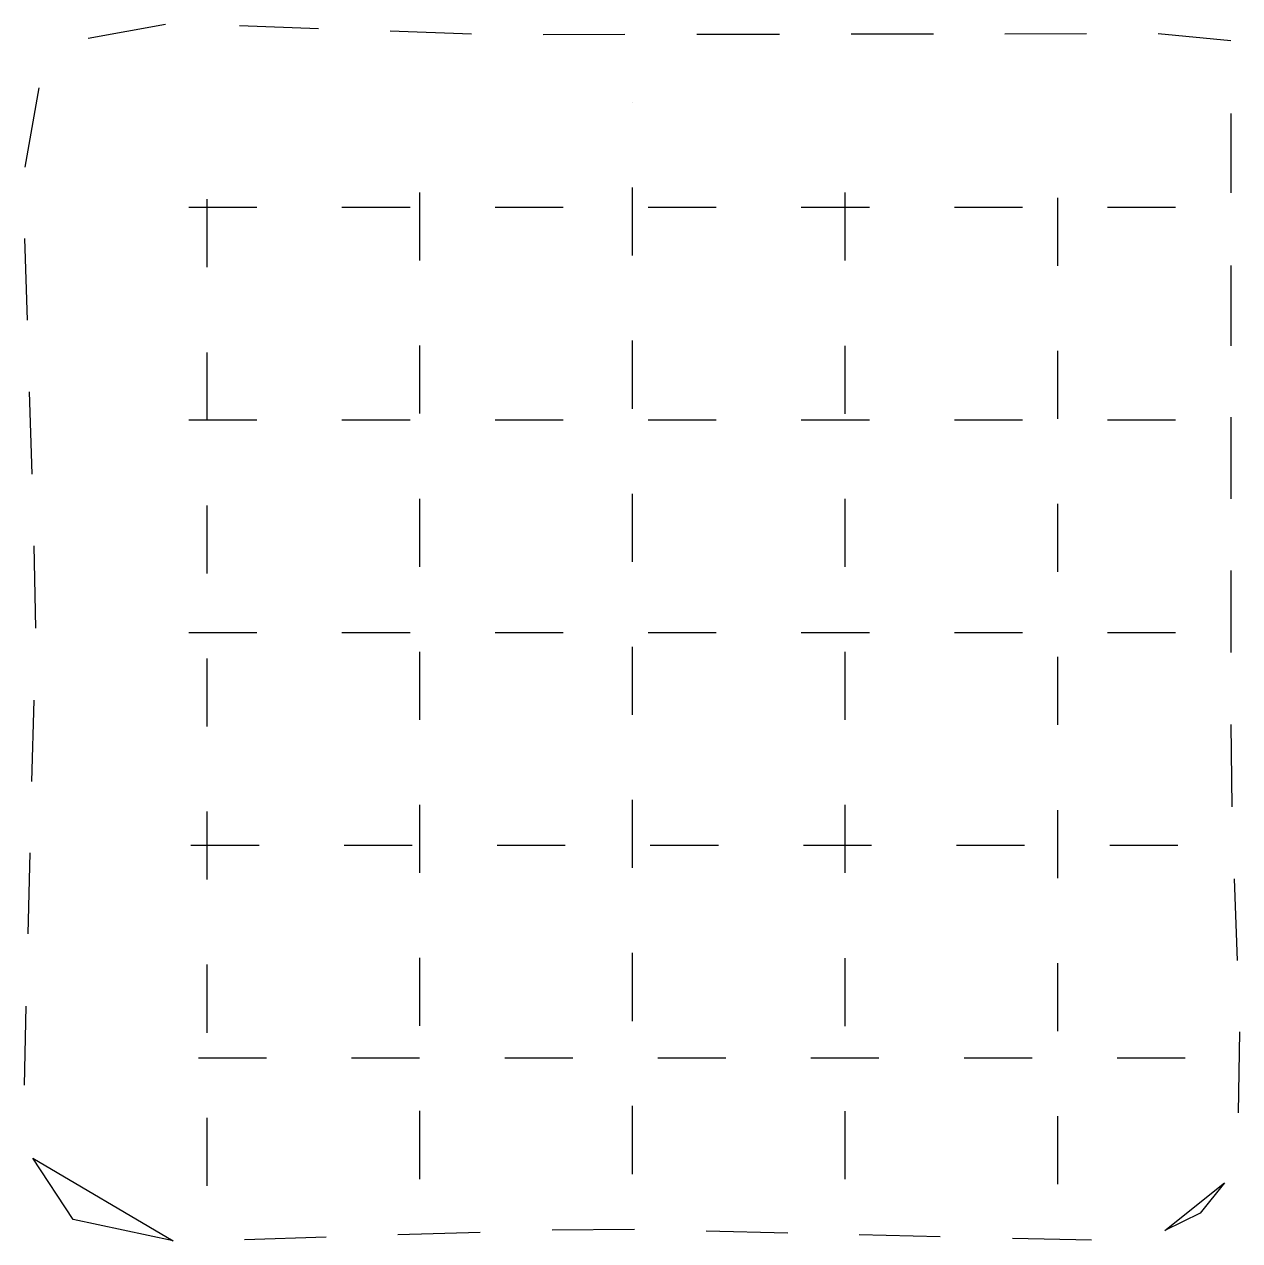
# Model space of a CAD drawing. Extents: x 0.4 to 14.7, y 0.4 to 14.7.
import ezdxf

# ---------------------------------------------------------------- set-up
doc = ezdxf.new("R2010")
doc.units = 0

msp = doc.modelspace()

# ---------------------------------------------------------------- linework, layer by layer
for p, q in [((1.192465, 14.57994), (2.10204, 14.744114)), ((2.971078, 14.728408), (3.900745, 14.696084)), ((4.744193, 14.666758), (5.699801, 14.633533)), ((6.539404, 14.625966), (7.500954, 14.627355)), ((8.347305, 14.628578), (9.317713, 14.62998)), ((10.161184, 14.631198), (11.12829, 14.632595)), ((11.969418, 14.63381), (12.928833, 14.635196)), ((13.768861, 14.636409), (14.62622, 14.552308)), ((0.450302, 13.06561), (0.618175, 13.996551)), ((7.592849, 13.824), (7.592849, 13.825)), ((14.62621, 13.694672), (14.6262, 12.76433)), ((5.092849, 11.966), (5.092849, 12.766)), ((7.592849, 12.025), (7.592849, 12.825)), ((10.092849, 11.965), (10.092849, 12.765)), ((2.376, 12.592238), (3.176, 12.592238)), ((2.376, 12.592238), (3.176, 12.592238)), ((2.592849, 11.887), (2.592849, 12.687)), ((4.176, 12.592238), (4.976, 12.592238)), ((5.976, 12.592238), (6.776, 12.592238)), ((7.776, 12.592238), (8.25, 12.592238)), ((8.25, 12.592238), (8.576, 12.592238)), ((9.576, 12.592238), (10.376, 12.592238)), ((11.376, 12.592238), (12.176, 12.592238)), ((12.592849, 11.905), (12.592849, 12.705)), ((13.176, 12.592238), (13.25, 12.592238)), ((13.25, 12.592238), (13.976, 12.592238)), ((0.478251, 11.267085), (0.448862, 12.226895)), ((7.592849, 12.024), (7.592849, 12.025)), ((14.62619, 11.906581), (14.62618, 10.963761)), ((7.592849, 10.225), (7.592849, 11.025)), ((2.592849, 10.087), (2.592849, 10.887)), ((5.092849, 10.166), (5.092849, 10.966)), ((10.092849, 10.165), (10.092849, 10.965)), ((12.592849, 10.105), (12.592849, 10.905)), ((0.533784, 9.453444), (0.504106, 10.4227)), ((7.592849, 10.224), (7.592849, 10.225)), ((2.376, 10.092238), (3.176, 10.092238)), ((2.376, 10.092238), (3.176, 10.092238)), ((4.176, 10.092238), (4.976, 10.092238)), ((5.976, 10.092238), (6.776, 10.092238)), ((7.776, 10.092238), (8.25, 10.092238)), ((8.25, 10.092238), (8.576, 10.092238)), ((9.576, 10.092238), (10.376, 10.092238)), ((11.376, 10.092238), (12.176, 10.092238)), ((13.176, 10.092238), (13.25, 10.092238)), ((13.25, 10.092238), (13.976, 10.092238)), ((14.62617, 10.123562), (14.62616, 9.164135)), ((5.092849, 8.366), (5.092849, 9.166)), ((7.592849, 8.425), (7.592849, 9.225)), ((10.092849, 8.365), (10.092849, 9.165)), ((2.592849, 8.287), (2.592849, 9.087)), ((12.592849, 8.305), (12.592849, 9.105)), ((0.577818, 7.642489), (0.559584, 8.610875)), ((7.592849, 8.424), (7.592849, 8.425)), ((14.62615, 8.322294), (14.62614, 7.356386)), ((2.376, 7.592238), (3.176, 7.592238)), ((2.376, 7.592238), (3.176, 7.592238)), ((4.176, 7.592238), (4.976, 7.592238)), ((5.976, 7.592238), (6.776, 7.592238)), ((7.776, 7.592238), (8.25, 7.592238)), ((8.25, 7.592238), (8.576, 7.592238)), ((9.576, 7.592238), (10.376, 7.592238)), ((11.376, 7.592238), (12.176, 7.592238)), ((13.176, 7.592238), (13.25, 7.592238)), ((13.25, 7.592238), (13.976, 7.592238)), ((5.092849, 6.566), (5.092849, 7.366)), ((7.592849, 6.625), (7.592849, 7.425)), ((10.092849, 6.565), (10.092849, 7.365)), ((12.592849, 6.505), (12.592849, 7.305)), ((2.592849, 6.487), (2.592849, 7.287)), ((0.532352, 5.838658), (0.556551, 6.798735)), ((7.592849, 6.624), (7.592849, 6.625)), ((14.62613, 6.51222), (14.635376, 5.541792)), ((7.592849, 4.825), (7.592849, 5.625)), ((2.592849, 4.687), (2.592849, 5.487)), ((5.092849, 4.766), (5.092849, 5.566)), ((10.092849, 4.765), (10.092849, 5.565)), ((12.592849, 4.705), (12.592849, 5.505)), ((2.401, 5.092238), (3.201, 5.092238)), ((2.401, 5.092238), (3.201, 5.092238)), ((4.201, 5.092238), (5.001, 5.092238)), ((6.001, 5.092238), (6.801, 5.092238)), ((7.801, 5.092238), (8.25, 5.092238)), ((8.25, 5.092238), (8.601, 5.092238)), ((9.601, 5.092238), (10.401, 5.092238)), ((11.401, 5.092238), (12.201, 5.092238)), ((13.201, 5.092238), (14.001, 5.092238)), ((0.487261, 4.049722), (0.511208, 4.999823)), ((7.592849, 4.824), (7.592849, 4.825)), ((14.665159, 4.696733), (14.699025, 3.735852)), ((5.092849, 2.966), (5.092849, 3.766)), ((7.592849, 3.025), (7.592849, 3.825)), ((10.092849, 2.965), (10.092849, 3.765)), ((2.592849, 2.887), (2.592849, 3.687)), ((12.592849, 2.905), (12.592849, 3.705)), ((0.442402, 2.270012), (0.46585, 3.200297)), ((7.592849, 3.024), (7.592849, 3.025)), ((14.728621, 2.896079), (14.709338, 1.944034)), ((2.489, 2.592238), (3.289, 2.592238)), ((2.489, 2.592238), (3.289, 2.592238)), ((4.289, 2.592238), (5.089, 2.592238)), ((6.089, 2.592238), (6.889, 2.592238)), ((7.889, 2.592238), (8.689, 2.592238)), ((9.689, 2.592238), (10.489, 2.592238)), ((11.489, 2.592238), (12.289, 2.592238)), ((13.289, 2.592238), (14.089, 2.592238)), ((7.592849, 1.225), (7.592849, 2.025)), ((2.592849, 1.087), (2.592849, 1.887)), ((2.592849, 1.087), (2.592849, 1.887)), ((5.092849, 1.166), (5.092849, 1.966)), ((5.092849, 1.166), (5.092849, 1.966)), ((10.092849, 1.165), (10.092849, 1.965)), ((10.092849, 1.165), (10.092849, 1.965)), ((12.592849, 1.105), (12.592849, 1.905)), ((12.592849, 1.105), (12.592849, 1.905)), ((1.017197, 0.691297), (0.541737, 1.409589)), ((0.541737, 1.409589), (2.192083, 0.441053)), ((1.017197, 0.691297), (0.541737, 1.409589)), ((0.541737, 1.409589), (2.192083, 0.441053)), ((7.592849, 1.224), (7.592849, 1.225)), ((7.592849, 1.224), (7.592849, 1.225)), ((13.848655, 0.560828), (14.549032, 1.120566)), ((14.549032, 1.120566), (14.263832, 0.762679)), ((14.263832, 0.762679), (13.848655, 0.560828)), ((2.192083, 0.441053), (1.017197, 0.691297)), ((2.192083, 0.441053), (1.017197, 0.691297)), ((7.614115, 0.574087), (6.645121, 0.56521)), ((3.990438, 0.481194), (3.030853, 0.450825)), ((5.802568, 0.538545), (4.833413, 0.507873)), ((9.419003, 0.530806), (8.458149, 0.553847)), ((11.209873, 0.487861), (10.25773, 0.510693)), ((12.987623, 0.445231), (12.05731, 0.46754))]:
    msp.add_line(p, q)

doc.saveas('drawing.dxf')
